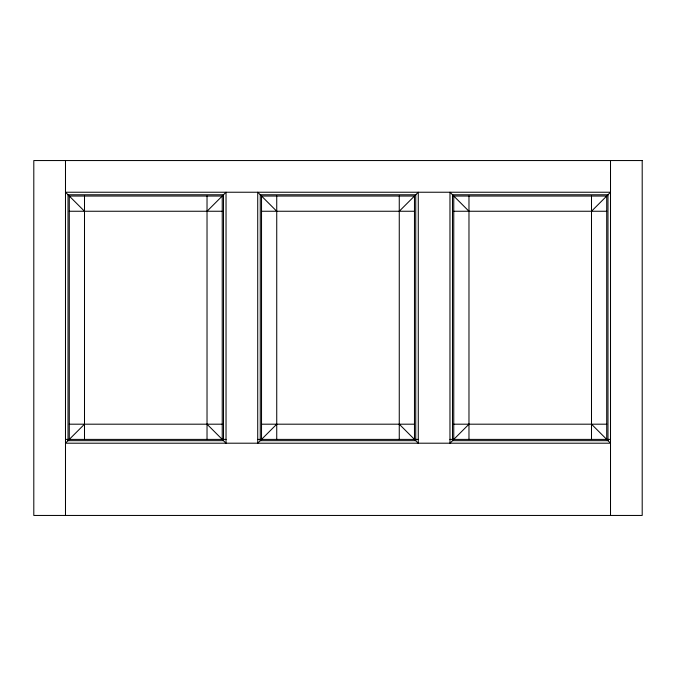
<?xml version="1.0" encoding="UTF-8"?>
<svg xmlns="http://www.w3.org/2000/svg" width="676" height="676" viewBox="0 0 676 676"><rect width="100%" height="100%" fill="white"/><g stroke="black" fill="none" stroke-linecap="round" stroke-linejoin="round"><path stroke-width="1.01" d="M207.025 211.25L226.037 192.237L226.037 443.202L207.025 424.19M84.5 424.19L65.487 443.202L610.512 443.202L591.5 424.19M399.262 211.25L418.275 192.237L418.275 443.202L399.262 424.19M276.738 424.19L257.725 443.202L257.725 192.237L276.738 211.25M591.5 211.25L610.512 192.237L65.487 192.237L84.5 211.25M468.975 424.19L449.962 443.202L449.962 192.237L468.975 211.25M69.29 211.25L222.235 211.25M261.527 211.25L414.472 211.25M453.765 211.25L606.71 211.25M69.29 424.19L222.235 424.19M261.527 424.19L414.472 424.19M453.765 424.19L606.71 424.19M65.487 439.4L226.037 439.4M257.725 439.4L418.275 439.4M449.962 439.4L610.512 439.4M610.512 160.55L610.512 515.45M606.71 439.4L606.71 196.04L453.765 196.04L453.765 439.4M591.5 196.04L591.5 439.4M468.975 196.04L468.975 439.4M414.472 439.4L414.472 196.04L261.527 196.04L261.527 439.4M399.262 196.04L399.262 439.4M276.738 196.04L276.738 439.4M222.235 439.4L222.235 196.04L69.29 196.04L69.29 439.4M207.025 196.04L207.025 439.4M84.5 196.04L84.5 439.4M65.487 160.55L65.487 515.45M642.2 160.55L33.8 160.55L33.8 515.45L642.2 515.45L642.2 160.55M223.502 194.773L68.022 194.773L68.022 440.667L223.502 440.667L223.502 194.773M415.74 194.773L260.26 194.773L260.26 440.667L415.74 440.667L415.74 194.773M607.977 194.773L452.498 194.773L452.498 440.667L607.977 440.667L607.977 194.773"/></g></svg>
